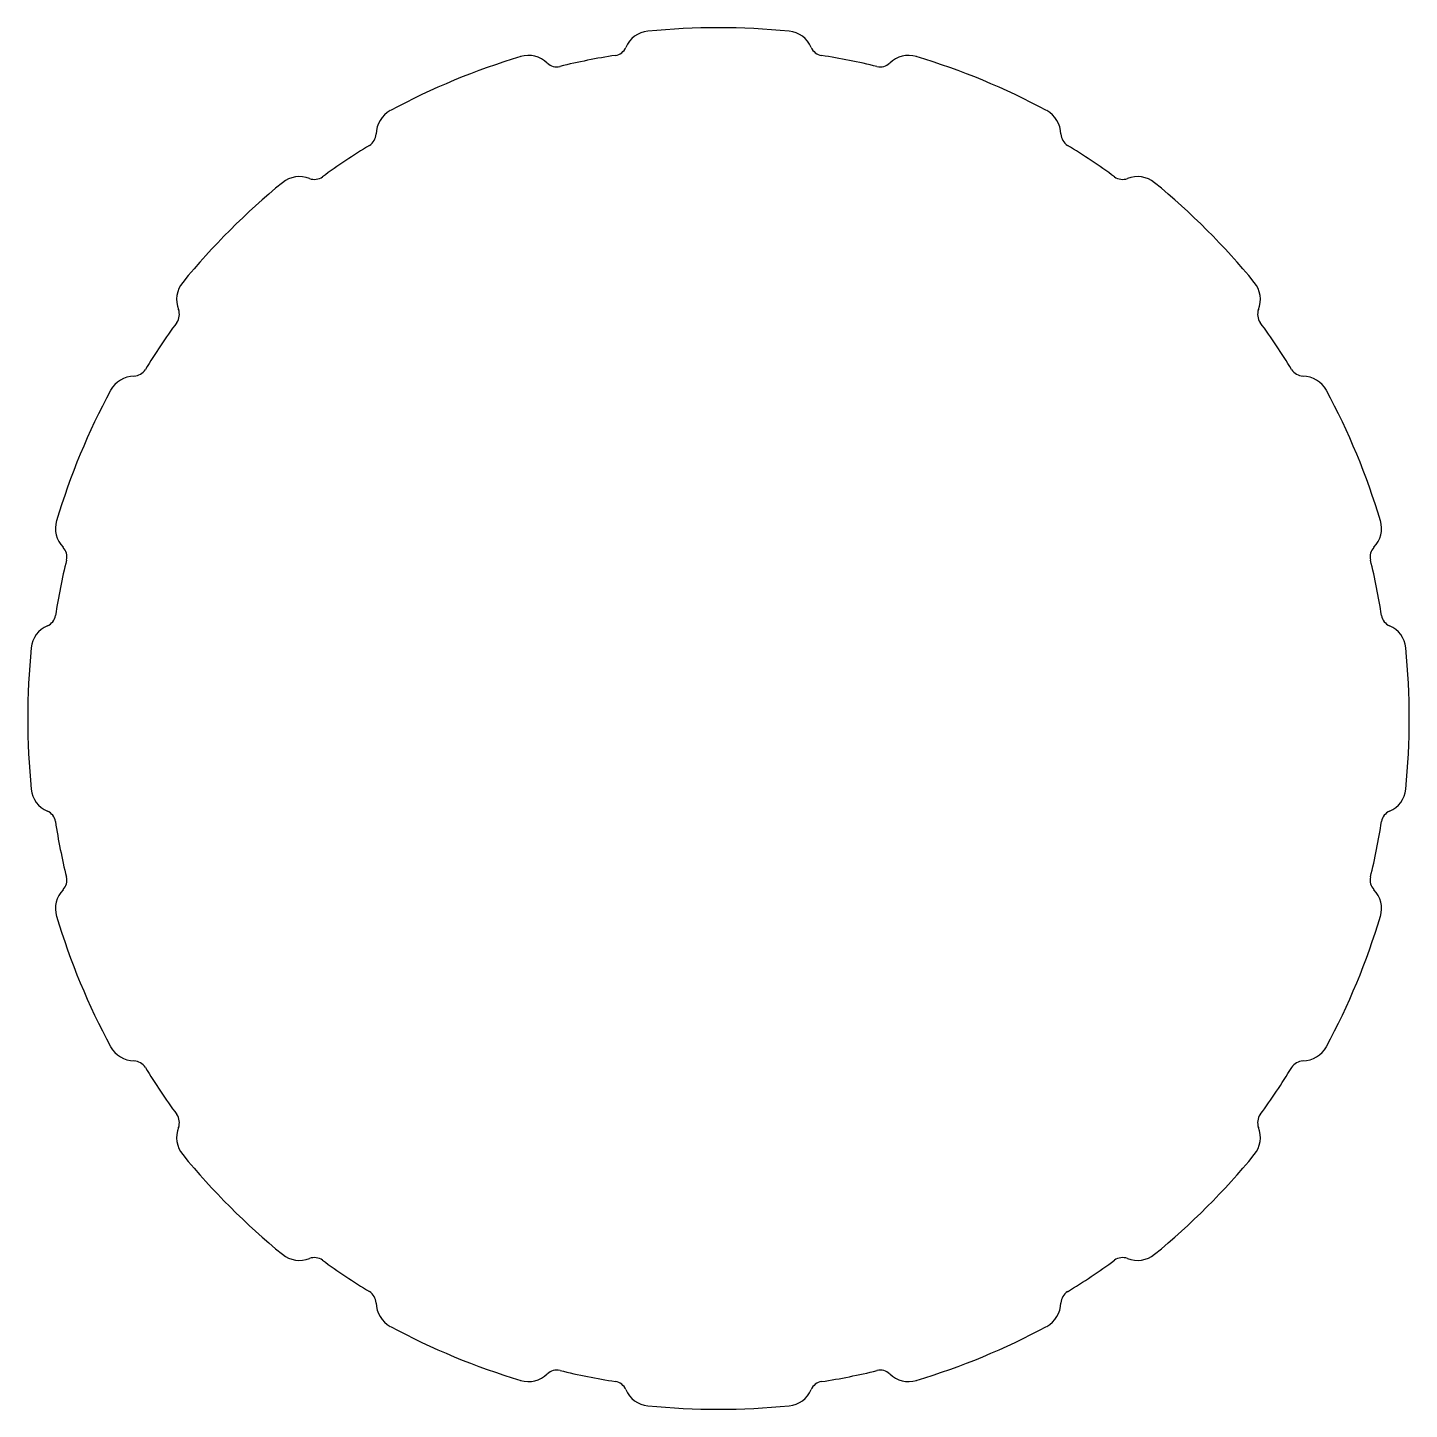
# Model space of a CAD drawing. Extents: x -0.61 to 0.61, y -0.61 to 0.61.
import ezdxf

# ---------------------------------------------------------------- set-up
doc = ezdxf.new("R2010")
doc.units = 0
doc.header["$MEASUREMENT"] = 0
doc.layers.get('0').update_dxf_attribs({"linetype": 'CONTINUOUS'})

msp = doc.modelspace()

# ---------------------------------------------------------------- linework, layer by layer
at = {"linetype": 'CONTINUOUS'}
for centre, radius, start, end in [((0, 0), 0.6092, 84.1402, 95.8598), ((-0.0598, 0.5822), 0.024, 95.8598, 156.4367), ((0.0598, 0.5822), 0.024, 23.5633, 84.1402), ((-0.0927, 0.5966), 0.012, 278.8369, 336.4367), ((0.0927, 0.5966), 0.012, 203.5633, 261.1631), ((0, 0), 0.6092, 106.6402, 118.3598), ((-0.1676, 0.5607), 0.024, 46.0633, 106.6402), ((-0.1426, 0.5867), 0.012, 226.0633, 283.6631), ((0, 0), 0.5918, 98.8369, 103.6631), ((0, 0), 0.5917, 76.3369, 81.1631), ((0.1426, 0.5867), 0.012, 256.3369, 313.9367), ((0.1676, 0.5607), 0.024, 73.3598, 133.9367), ((0, 0), 0.6092, 61.6402, 73.3598), ((-0.278, 0.515), 0.024, 118.3598, 178.9367), ((0.278, 0.515), 0.024, 1.0633, 61.6402), ((-0.314, 0.5157), 0.012, 301.3369, 358.9367), ((0.314, 0.5157), 0.012, 181.0633, 238.6631), ((0, 0), 0.5917, 121.3369, 126.1631), ((0, 0), 0.5917, 53.8369, 58.6631), ((-0.3694, 0.4539), 0.024, 68.5633, 129.1402), ((-0.3563, 0.4874), 0.012, 248.5633, 306.1631), ((0.3563, 0.4874), 0.012, 233.8369, 291.4367), ((0.3694, 0.4539), 0.024, 50.8598, 111.4367), ((0, 0), 0.6092, 129.1402, 140.8598), ((0, 0), 0.6092, 39.1402, 50.8598), ((-0.4539, 0.3694), 0.024, 140.8598, 201.4367), ((0.4539, 0.3694), 0.024, 338.5633, 39.1402), ((-0.4874, 0.3563), 0.012, 323.8369, 21.4367), ((0.4874, 0.3563), 0.012, 158.5633, 216.1631), ((0, 0), 0.5917, 143.8369, 148.6631), ((0, 0), 0.5917, 31.3369, 36.1631), ((-0.5157, 0.314), 0.012, 271.0633, 328.6631), ((0.5157, 0.314), 0.012, 211.3369, 268.9367), ((-0.515, 0.278), 0.024, 91.0633, 151.6402), ((0.515, 0.278), 0.024, 28.3598, 88.9367), ((0, 0), 0.6092, 151.6402, 163.3598), ((0, 0), 0.6092, 16.6402, 28.3598), ((-0.5607, 0.1676), 0.024, 163.3598, 223.9367), ((0.5607, 0.1676), 0.024, 316.0633, 16.6402), ((-0.5867, 0.1426), 0.012, 346.3369, 43.9367), ((0.5867, 0.1426), 0.012, 136.0633, 193.6631), ((0, 0), 0.5917, 166.3369, 171.1631), ((0, 0), 0.5917, 8.8369, 13.6631), ((-0.5966, 0.0927), 0.012, 293.5633, 351.1631), ((0.5966, 0.0927), 0.012, 188.8369, 246.4367), ((-0.5822, 0.0598), 0.024, 113.5633, 174.1402), ((0.5822, 0.0598), 0.024, 5.8598, 66.4367), ((0, 0), 0.6092, 174.1402, 185.8598), ((0, 0), 0.6092, 354.1402, 5.8598), ((-0.5822, -0.0598), 0.024, 185.8598, 246.4367), ((0.5822, -0.0598), 0.024, 293.5633, 354.1402), ((-0.5966, -0.0927), 0.012, 8.8369, 66.4367), ((0.5966, -0.0927), 0.012, 113.5633, 171.1631), ((0, 0), 0.5918, 188.8369, 193.6631), ((0, 0), 0.5917, 346.3369, 351.1631), ((-0.5867, -0.1426), 0.012, 316.0633, 13.6631), ((0.5867, -0.1426), 0.012, 166.3369, 223.9367), ((-0.5607, -0.1676), 0.024, 136.0633, 196.6402), ((0.5607, -0.1676), 0.024, 343.3598, 43.9367), ((0, 0), 0.6092, 196.6402, 208.3598), ((0, 0), 0.6092, 331.6402, 343.3598), ((-0.515, -0.278), 0.024, 208.3598, 268.9367), ((0.515, -0.278), 0.024, 271.0633, 331.6402), ((-0.5157, -0.314), 0.012, 31.3369, 88.9367), ((0.5157, -0.314), 0.012, 91.0633, 148.6631), ((0, 0), 0.5917, 211.3369, 216.1631), ((0, 0), 0.5918, 323.8369, 328.6631), ((-0.4874, -0.3563), 0.012, 338.5633, 36.1631), ((0.4874, -0.3563), 0.012, 143.8369, 201.4367), ((-0.4539, -0.3694), 0.024, 158.5633, 219.1402), ((0.4539, -0.3694), 0.024, 320.8598, 21.4367), ((0, 0), 0.6092, 219.1402, 230.8598), ((0, 0), 0.6092, 309.1402, 320.8598), ((-0.3694, -0.4539), 0.024, 230.8598, 291.4367), ((0.3694, -0.4539), 0.024, 248.5633, 309.1402), ((-0.3563, -0.4874), 0.012, 53.8369, 111.4367), ((0, 0), 0.5917, 233.8369, 238.6631), ((0, 0), 0.5918, 301.3369, 306.1631), ((0.3563, -0.4874), 0.012, 68.5633, 126.1631), ((-0.314, -0.5157), 0.012, 1.0633, 58.6631), ((0.314, -0.5157), 0.012, 121.3369, 178.9367), ((-0.278, -0.515), 0.024, 181.0633, 241.6402), ((0.278, -0.515), 0.024, 298.3598, 358.9367), ((0, 0), 0.6092, 241.6402, 253.3598), ((0, 0), 0.6092, 286.6402, 298.3598), ((-0.1676, -0.5607), 0.024, 253.3598, 313.9367), ((-0.1426, -0.5867), 0.012, 76.3369, 133.9367), ((0, 0), 0.5917, 256.3369, 261.1631), ((-0.0927, -0.5966), 0.012, 23.5633, 81.1631), ((0.0927, -0.5966), 0.012, 98.8369, 156.4367), ((0, 0), 0.5918, 278.8369, 283.6631), ((0.1426, -0.5867), 0.012, 46.0633, 103.6631), ((0.1676, -0.5607), 0.024, 226.0633, 286.6402), ((-0.0598, -0.5822), 0.024, 203.5633, 264.1402), ((0.0598, -0.5822), 0.024, 275.8598, 336.4367), ((0, 0), 0.6092, 264.1402, 275.8598)]:
    msp.add_arc(centre, radius, start, end, dxfattribs=at)

doc.saveas('drawing.dxf')
